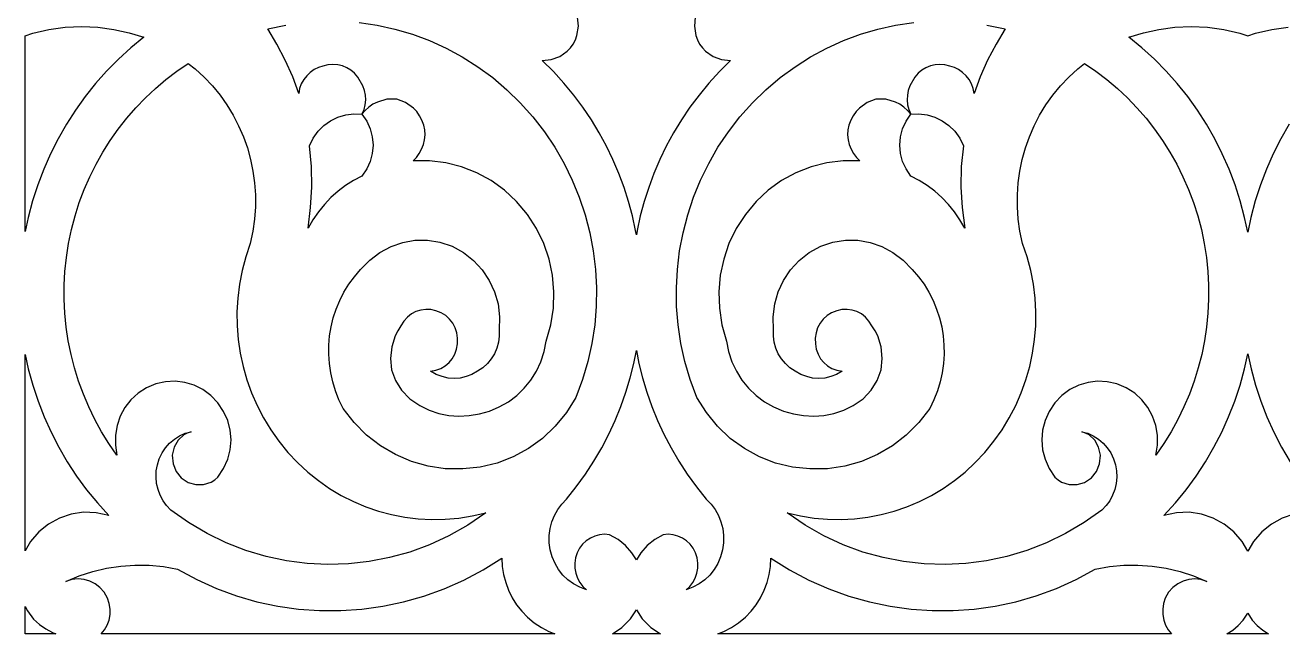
# Model space of a CAD drawing. Extents: x -1830 to 1830, y -1025 to 1025.
# Drawn here: x -1130 to -549, y -325 to -44 of the extents above; entities that cross this region are included whole.
import ezdxf

# ---------------------------------------------------------------- set-up
doc = ezdxf.new("R2010")
doc.units = 0
doc.layers.add('LAYER_1', color=18, linetype='CONTINUOUS')

msp = doc.modelspace()

# ---------------------------------------------------------------- linework, layer by layer
at = {"layer": 'LAYER_1'}
for points in [[(-820.35, -39.77), (-820.75, -44.02), (-820.1, -48.26), (-819.36, -50.31), (-818.34, -52.27), (-817.06, -54.06), (-815.58, -55.6), (-812.12, -57.99), (-808.19, -59.41), (-804.04, -59.89), (-809.19, -64.99), (-814.04, -70.3), (-818.59, -75.79), (-822.83, -81.46), (-826.77, -87.29), (-830.4, -93.27), (-833.72, -99.39), (-836.74, -105.64), (-839.45, -112.01), (-841.85, -118.48), (-843.94, -125.03), (-845.73, -131.67), (-847.2, -138.38), (-847.55, -140.42), (-847.9, -138.38), (-849.37, -131.67), (-851.15, -125.03), (-853.24, -118.48), (-855.65, -112.01), (-858.36, -105.64), (-861.37, -99.39), (-864.7, -93.27), (-868.33, -87.29), (-872.27, -81.46), (-876.51, -75.79), (-881.06, -70.3), (-885.91, -64.99), (-891.06, -59.89), (-886.9, -59.41), (-882.98, -57.99), (-879.52, -55.6), (-878.03, -54.06), (-876.76, -52.27), (-875.74, -50.31), (-875, -48.26), (-874.35, -44.02), (-874.75, -39.77)], [(-975.67, -42.36), (-967.35, -43.58), (-959.13, -45.38), (-951.07, -47.75), (-943.17, -50.67), (-935.48, -54.15), (-928.03, -58.16), (-920.85, -62.7), (-913.96, -67.75), (-907.41, -73.32), (-901.21, -79.37), (-895.41, -85.92), (-890.07, -92.76), (-885.25, -99.92), (-880.95, -107.38), (-877.17, -115.09), (-873.94, -123.02), (-871.24, -131.14), (-869.1, -139.42), (-867.51, -147.82), (-866.48, -156.31), (-866.01, -164.86), (-866.13, -173.43), (-866.82, -181.99), (-868.1, -190.5), (-869.97, -198.94), (-872.44, -207.26), (-875.51, -215.44), (-879.9, -222.48), (-885.07, -228.81), (-890.95, -234.37), (-897.43, -239.09), (-904.44, -242.92), (-911.89, -245.8), (-919.69, -247.66), (-927.75, -248.46), (-935.86, -248.38), (-943.83, -247.22), (-951.54, -245.03), (-958.92, -241.87), (-965.85, -237.79), (-972.26, -232.83), (-978.03, -227.06), (-983.09, -220.52), (-985.02, -216.54), (-986.62, -212.45), (-987.89, -208.29), (-988.82, -204.07), (-989.43, -199.82), (-989.71, -195.54), (-989.67, -191.27), (-989.31, -187.03), (-988.62, -182.83), (-987.62, -178.69), (-986.3, -174.64), (-984.66, -170.7), (-982.72, -166.88), (-980.45, -163.21), (-977.88, -159.71), (-975.01, -156.39), (-970.77, -152.02), (-966.04, -148.46), (-960.92, -145.73), (-955.5, -143.86), (-949.87, -142.88), (-944.14, -142.82), (-938.39, -143.72), (-932.72, -145.6), (-927.43, -148.59), (-922.76, -152.28), (-918.79, -156.57), (-915.54, -161.39), (-913.09, -166.66), (-911.47, -172.3), (-910.75, -178.21), (-910.96, -184.33), (-910.93, -187.18), (-911.29, -189.98), (-912.03, -192.7), (-913.13, -195.28), (-914.59, -197.69), (-916.38, -199.87), (-918.49, -201.78), (-920.91, -203.38), (-923.53, -204.84), (-926.23, -205.88), (-929, -206.5), (-931.79, -206.71), (-934.58, -206.5), (-937.35, -205.88), (-940.05, -204.84), (-942.67, -203.38), (-940.2, -202.94), (-937.93, -202.11), (-935.89, -200.92), (-934.12, -199.41), (-932.64, -197.6), (-931.48, -195.52), (-930.67, -193.2), (-930.23, -190.68), (-930.2, -188.1), (-930.56, -185.62), (-931.31, -183.29), (-932.41, -181.16), (-933.87, -179.26), (-935.66, -177.64), (-937.77, -176.36), (-940.18, -175.44), (-942.54, -174.93), (-944.9, -174.84), (-947.21, -175.14), (-949.43, -175.84), (-951.51, -176.92), (-953.39, -178.39), (-955.02, -180.22), (-956.35, -182.43), (-957.84, -184.65), (-959.04, -187.03), (-960.63, -192.11), (-961.16, -197.43), (-960.7, -202.74), (-958.84, -207.73), (-956.04, -212.19), (-952.31, -216.05), (-947.65, -219.25), (-943.34, -221.33), (-938.85, -222.83), (-934.23, -223.75), (-929.54, -224.09), (-924.81, -223.87), (-920.1, -223.09), (-915.47, -221.76), (-910.96, -219.89), (-906.71, -217.48), (-902.84, -214.59), (-899.37, -211.25), (-896.34, -207.5), (-893.78, -203.41), (-891.72, -198.99), (-890.18, -194.31), (-889.19, -189.41), (-887.09, -181.93), (-885.92, -174.3), (-885.66, -166.63), (-886.32, -159.01), (-887.88, -151.54), (-890.33, -144.32), (-893.67, -137.44), (-897.9, -131), (-902.9, -124.96), (-908.52, -119.72), (-914.68, -115.3), (-921.3, -111.71), (-928.29, -108.99), (-935.59, -107.16), (-943.1, -106.23), (-950.75, -106.24), (-949.21, -104.67), (-947.88, -102.85), (-946.78, -100.85), (-945.94, -98.7), (-945.39, -96.46), (-945.16, -94.18), (-945.28, -91.92), (-945.78, -89.73), (-946.62, -87.44), (-947.72, -85.35), (-949.06, -83.46), (-950.6, -81.79), (-954.17, -79.19), (-958.22, -77.67), (-962.84, -77.78), (-967.23, -79.02), (-969.27, -80.04), (-971.16, -81.33), (-972.87, -82.87), (-974.38, -84.65), (-972.14, -87.91), (-970.54, -91.44), (-969.58, -95.14), (-969.25, -98.94), (-969.58, -102.73), (-970.54, -106.44), (-972.14, -109.96), (-974.38, -113.22), (-978.26, -115.27), (-981.94, -117.62), (-985.42, -120.24), (-988.69, -123.14), (-991.72, -126.31), (-994.5, -129.74), (-997.02, -133.42), (-999.26, -137.35), (-998.11, -127.82), (-997.55, -118.3), (-997.68, -108.78), (-998.64, -99.25), (-996.93, -95.66), (-994.67, -92.51), (-991.95, -89.83), (-988.84, -87.67), (-985.45, -86.03), (-981.85, -84.97), (-978.13, -84.5), (-974.38, -84.65), (-973.42, -82.48), (-972.84, -80.28), (-972.62, -78.05), (-972.75, -75.84), (-973.2, -73.66), (-973.95, -71.53), (-976.25, -67.51), (-977.76, -65.75), (-979.48, -64.3), (-981.37, -63.17), (-983.4, -62.35), (-985.55, -61.86), (-987.79, -61.7), (-990.09, -61.89), (-992.42, -62.43), (-994.48, -63.08), (-996.44, -64.06), (-998.25, -65.33), (-999.88, -66.87), (-1001.27, -68.65), (-1002.39, -70.64), (-1003.18, -72.81), (-1003.61, -75.13), (-1006.37, -67.43), (-1009.83, -59.73), (-1013.75, -52.27), (-1017.91, -45.29), (-1009.49, -43.46)], [(-685.61, -43.46), (-677.18, -45.29), (-681.34, -52.27), (-685.27, -59.73), (-688.73, -67.43), (-691.49, -75.13), (-691.92, -72.81), (-692.71, -70.64), (-693.82, -68.65), (-695.22, -66.87), (-696.84, -65.33), (-698.66, -64.06), (-700.62, -63.08), (-702.68, -62.43), (-705.01, -61.89), (-707.3, -61.7), (-709.54, -61.86), (-711.69, -62.35), (-713.73, -63.17), (-715.62, -64.3), (-717.33, -65.75), (-718.85, -67.51), (-721.15, -71.53), (-721.9, -73.66), (-722.34, -75.84), (-722.47, -78.05), (-722.26, -80.28), (-721.68, -82.48), (-720.71, -84.65), (-716.97, -84.5), (-713.25, -84.97), (-709.65, -86.03), (-706.25, -87.67), (-703.15, -89.83), (-700.42, -92.51), (-698.16, -95.66), (-696.46, -99.25), (-697.41, -108.78), (-697.55, -118.3), (-696.98, -127.82), (-695.84, -137.35), (-698.08, -133.42), (-700.6, -129.74), (-703.38, -126.31), (-706.41, -123.14), (-709.67, -120.24), (-713.15, -117.62), (-716.84, -115.27), (-720.71, -113.22), (-722.96, -109.96), (-724.56, -106.44), (-725.52, -102.73), (-725.84, -98.94), (-725.52, -95.14), (-724.56, -91.44), (-722.96, -87.91), (-720.71, -84.65), (-722.22, -82.87), (-723.94, -81.33), (-725.83, -80.04), (-727.86, -79.02), (-732.25, -77.78), (-736.88, -77.67), (-740.92, -79.19), (-744.5, -81.79), (-746.04, -83.46), (-747.37, -85.35), (-748.47, -87.44), (-749.32, -89.73), (-749.82, -91.92), (-749.94, -94.18), (-749.71, -96.46), (-749.16, -98.7), (-748.32, -100.85), (-747.22, -102.85), (-745.88, -104.67), (-744.34, -106.24), (-751.99, -106.23), (-759.51, -107.16), (-766.8, -108.99), (-773.8, -111.71), (-780.42, -115.3), (-786.58, -119.72), (-792.2, -124.96), (-797.2, -131), (-801.42, -137.44), (-804.77, -144.32), (-807.22, -151.54), (-808.78, -159.01), (-809.43, -166.63), (-809.18, -174.3), (-808, -181.93), (-805.9, -189.41), (-804.92, -194.31), (-803.38, -198.99), (-801.31, -203.41), (-798.75, -207.5), (-795.72, -211.25), (-792.26, -214.59), (-788.39, -217.48), (-784.14, -219.89), (-779.63, -221.76), (-774.99, -223.09), (-770.29, -223.87), (-765.56, -224.09), (-760.86, -223.75), (-756.24, -222.83), (-751.76, -221.33), (-747.45, -219.25), (-742.79, -216.05), (-739.06, -212.19), (-736.26, -207.73), (-734.39, -202.74), (-733.93, -197.43), (-734.47, -192.11), (-736.05, -187.03), (-737.26, -184.65), (-738.74, -182.43), (-740.08, -180.22), (-741.71, -178.39), (-743.59, -176.92), (-745.66, -175.84), (-747.88, -175.14), (-750.2, -174.84), (-752.56, -174.93), (-754.91, -175.44), (-757.33, -176.36), (-759.44, -177.64), (-761.23, -179.26), (-762.68, -181.16), (-763.79, -183.29), (-764.53, -185.62), (-764.89, -188.1), (-764.86, -190.68), (-764.43, -193.2), (-763.62, -195.52), (-762.46, -197.6), (-760.98, -199.41), (-759.2, -200.92), (-757.17, -202.11), (-754.9, -202.94), (-752.42, -203.38), (-755.04, -204.84), (-757.75, -205.88), (-760.51, -206.5), (-763.31, -206.71), (-766.1, -206.5), (-768.86, -205.88), (-771.57, -204.84), (-774.19, -203.38), (-776.6, -201.78), (-778.72, -199.87), (-780.51, -197.69), (-781.96, -195.28), (-783.07, -192.7), (-783.81, -189.98), (-784.17, -187.18), (-784.14, -184.33), (-784.35, -178.21), (-783.62, -172.3), (-782.01, -166.66), (-779.55, -161.39), (-776.31, -156.57), (-772.33, -152.28), (-767.67, -148.59), (-762.37, -145.6), (-756.71, -143.72), (-750.96, -142.82), (-745.22, -142.88), (-739.6, -143.86), (-734.18, -145.73), (-729.06, -148.46), (-724.33, -152.02), (-720.09, -156.39), (-717.21, -159.71), (-714.64, -163.21), (-712.38, -166.88), (-710.43, -170.7), (-708.8, -174.64), (-707.48, -178.69), (-706.47, -182.83), (-705.79, -187.03), (-705.42, -191.27), (-705.38, -195.54), (-705.66, -199.82), (-706.27, -204.07), (-707.21, -208.29), (-708.48, -212.45), (-710.07, -216.54), (-712.01, -220.52), (-717.06, -227.06), (-722.84, -232.83), (-729.24, -237.79), (-736.18, -241.87), (-743.55, -245.03), (-751.27, -247.22), (-759.23, -248.38), (-767.35, -248.46), (-775.41, -247.66), (-783.2, -245.8), (-790.65, -242.92), (-797.66, -239.09), (-804.15, -234.37), (-810.02, -228.81), (-815.2, -222.48), (-819.58, -215.44), (-822.66, -207.26), (-825.13, -198.94), (-827, -190.5), (-828.28, -181.99), (-828.97, -173.43), (-829.08, -164.86), (-828.62, -156.31), (-827.59, -147.82), (-826, -139.42), (-823.85, -131.14), (-821.16, -123.02), (-817.92, -115.09), (-814.15, -107.38), (-809.85, -99.92), (-805.02, -92.76), (-799.68, -85.92), (-793.88, -79.37), (-787.69, -73.32), (-781.13, -67.75), (-774.25, -62.7), (-767.06, -58.16), (-759.61, -54.15), (-751.92, -50.67), (-744.03, -47.75), (-735.96, -45.38), (-727.75, -43.58), (-719.42, -42.36)], [(-545.93, -89.28), (-549.76, -95.99), (-553.24, -102.9), (-556.37, -110), (-559.14, -117.28), (-561.54, -124.71), (-563.56, -132.29), (-565.03, -139.2), (-566.5, -132.29), (-568.53, -124.71), (-570.92, -117.28), (-573.69, -110), (-576.82, -102.9), (-580.3, -95.99), (-584.13, -89.28), (-588.3, -82.78), (-592.8, -76.52), (-597.62, -70.49), (-602.75, -64.72), (-608.2, -59.22), (-613.94, -54.01), (-619.97, -49.1), (-613.23, -46.99), (-606.12, -45.45), (-598.75, -44.5), (-591.22, -44.18), (-583.62, -44.51), (-576.08, -45.52), (-568.68, -47.26), (-565.03, -48.52), (-561.39, -47.26), (-553.99, -45.52), (-546.44, -44.51)], [(-543.68, -269.38), (-549.11, -271.23), (-554.13, -274), (-558.61, -277.63), (-562.42, -282.05), (-565.03, -286.5), (-567.64, -282.05), (-571.45, -277.63), (-575.93, -274), (-580.95, -271.23), (-586.38, -269.38), (-592.09, -268.52), (-597.94, -268.72), (-603.81, -270.04), (-598.49, -264.2), (-593.51, -258.1), (-588.88, -251.77), (-584.59, -245.22), (-580.65, -238.47), (-577.08, -231.53), (-573.88, -224.43), (-571.05, -217.18), (-568.61, -209.79), (-566.55, -202.29), (-565.03, -195.32), (-563.51, -202.29), (-561.45, -209.79), (-559.01, -217.18), (-556.18, -224.43), (-552.98, -231.53), (-549.41, -238.47), (-545.48, -245.22)]]:
    msp.add_lwpolyline(points, dxfattribs=at)
for points in [[(-1096.35, -44.5), (-1088.98, -45.45), (-1081.87, -46.99), (-1075.12, -49.1), (-1081.16, -54.01), (-1086.9, -59.22), (-1092.34, -64.72), (-1097.48, -70.49), (-1102.3, -76.52), (-1106.8, -82.78), (-1110.96, -89.28), (-1114.79, -95.99), (-1118.27, -102.9), (-1121.4, -110), (-1124.17, -117.28), (-1126.57, -124.71), (-1128.59, -132.29), (-1130, -138.9), (-1130, -48.5), (-1126.42, -47.26), (-1119.02, -45.52), (-1111.47, -44.51), (-1103.88, -44.18)], [(-1051.49, -63.7), (-1047.33, -67.52), (-1043.48, -71.59), (-1039.96, -75.89), (-1036.75, -80.4), (-1033.88, -85.11), (-1031.35, -89.99), (-1029.16, -95.03), (-1027.32, -100.21), (-1025.84, -105.5), (-1024.72, -110.9), (-1023.97, -116.37), (-1023.6, -121.91), (-1023.61, -127.5), (-1024.01, -133.11), (-1024.8, -138.73), (-1026, -144.33), (-1028.1, -150.57), (-1029.77, -156.87), (-1030.99, -163.22), (-1031.78, -169.61), (-1032.13, -176), (-1032.06, -182.38), (-1031.56, -188.73), (-1030.64, -195.02), (-1029.3, -201.23), (-1027.55, -207.35), (-1025.39, -213.35), (-1022.83, -219.21), (-1019.86, -224.91), (-1016.49, -230.43), (-1012.73, -235.74), (-1008.59, -240.84), (-1004.15, -245.56), (-999.45, -249.92), (-994.49, -253.89), (-989.3, -257.49), (-983.9, -260.7), (-978.31, -263.52), (-972.56, -265.94), (-966.67, -267.95), (-960.66, -269.55), (-954.56, -270.74), (-948.38, -271.5), (-942.15, -271.84), (-935.89, -271.74), (-929.63, -271.2), (-923.38, -270.21), (-917.18, -268.77), (-925.51, -274.46), (-934.17, -279.37), (-943.09, -283.51), (-952.24, -286.88), (-961.57, -289.48), (-971.03, -291.31), (-980.58, -292.37), (-990.16, -292.66), (-999.74, -292.19), (-1009.27, -290.95), (-1018.69, -288.95), (-1027.97, -286.18), (-1037.05, -282.65), (-1045.9, -278.36), (-1054.46, -273.31), (-1062.68, -267.5), (-1064.63, -265.46), (-1066.28, -263.16), (-1067.6, -260.65), (-1068.59, -257.98), (-1069.23, -255.19), (-1069.51, -252.32), (-1069.4, -249.43), (-1068.9, -246.55), (-1068.01, -243.76), (-1066.74, -241.13), (-1065.13, -238.72), (-1063.23, -236.55), (-1061.06, -234.68), (-1058.67, -233.16), (-1056.09, -232.02), (-1053.36, -231.31), (-1055.13, -231.93), (-1056.73, -232.82), (-1059.34, -235.28), (-1061.14, -238.46), (-1062.06, -242.11), (-1061.6, -246.14), (-1060.2, -249.65), (-1057.87, -252.55), (-1054.6, -254.8), (-1051.15, -255.75), (-1047.53, -255.68), (-1044.02, -254.54), (-1042.4, -253.55), (-1040.92, -252.26), (-1038.27, -248.29), (-1036.37, -244.05), (-1035.24, -239.63), (-1034.86, -235.12), (-1035.24, -230.61), (-1036.37, -226.19), (-1038.27, -221.95), (-1040.92, -217.98), (-1044.2, -214.53), (-1047.91, -211.8), (-1051.95, -209.8), (-1056.23, -208.54), (-1060.66, -208.02), (-1065.14, -208.25), (-1069.58, -209.24), (-1073.88, -211), (-1077.81, -213.48), (-1081.17, -216.57), (-1083.94, -220.17), (-1086.08, -224.17), (-1087.55, -228.47), (-1088.31, -232.96), (-1088.32, -237.54), (-1087.56, -242.11), (-1091.26, -236.78), (-1094.67, -231.29), (-1097.78, -225.65), (-1100.59, -219.87), (-1103.09, -213.96), (-1105.3, -207.93), (-1107.19, -201.81), (-1108.78, -195.6), (-1110.05, -189.32), (-1111, -182.97), (-1111.64, -176.57), (-1111.95, -170.15), (-1111.95, -163.69), (-1111.61, -157.23), (-1110.94, -150.77), (-1109.94, -144.33), (-1108.61, -137.95), (-1106.95, -131.67), (-1104.98, -125.5), (-1102.7, -119.46), (-1100.11, -113.56), (-1097.24, -107.8), (-1094.09, -102.21), (-1090.67, -96.79), (-1086.98, -91.56), (-1083.04, -86.53), (-1078.86, -81.7), (-1074.44, -77.1), (-1069.8, -72.73), (-1064.94, -68.61), (-1059.87, -64.75), (-1054.6, -61.16)], [(-635.23, -64.75), (-630.16, -68.61), (-625.3, -72.73), (-620.65, -77.1), (-616.24, -81.7), (-612.05, -86.53), (-608.11, -91.56), (-604.43, -96.79), (-601.01, -102.21), (-597.85, -107.8), (-594.98, -113.56), (-592.4, -119.46), (-590.12, -125.5), (-588.14, -131.67), (-586.48, -137.95), (-585.15, -144.33), (-584.15, -150.77), (-583.49, -157.23), (-583.15, -163.69), (-583.14, -170.15), (-583.46, -176.57), (-584.09, -182.97), (-585.05, -189.32), (-586.32, -195.6), (-587.9, -201.81), (-589.8, -207.93), (-592, -213.96), (-594.51, -219.87), (-597.32, -225.65), (-600.43, -231.29), (-603.84, -236.78), (-607.54, -242.11), (-606.77, -237.54), (-606.79, -232.96), (-607.55, -228.47), (-609.01, -224.17), (-611.15, -220.17), (-613.92, -216.57), (-617.29, -213.48), (-621.22, -211), (-625.52, -209.24), (-629.95, -208.25), (-634.43, -208.02), (-638.86, -208.54), (-643.15, -209.8), (-647.19, -211.8), (-650.9, -214.53), (-654.18, -217.98), (-656.83, -221.95), (-658.72, -226.19), (-659.86, -230.61), (-660.24, -235.12), (-659.86, -239.63), (-658.72, -244.05), (-656.83, -248.29), (-654.18, -252.26), (-652.69, -253.55), (-651.08, -254.54), (-647.57, -255.68), (-643.94, -255.75), (-640.49, -254.8), (-637.23, -252.55), (-634.9, -249.65), (-633.5, -246.14), (-633.03, -242.11), (-633.96, -238.46), (-635.75, -235.28), (-638.37, -232.82), (-639.96, -231.93), (-641.74, -231.31), (-639.01, -232.02), (-636.42, -233.16), (-634.03, -234.68), (-631.87, -236.55), (-629.96, -238.72), (-628.36, -241.13), (-627.09, -243.76), (-626.19, -246.55), (-625.69, -249.43), (-625.59, -252.32), (-625.86, -255.19), (-626.5, -257.98), (-627.49, -260.65), (-628.82, -263.16), (-630.46, -265.46), (-632.41, -267.5), (-640.64, -273.31), (-649.2, -278.36), (-658.04, -282.65), (-667.13, -286.18), (-676.4, -288.95), (-685.83, -290.95), (-695.35, -292.19), (-704.93, -292.66), (-714.52, -292.37), (-724.06, -291.31), (-733.53, -289.48), (-742.85, -286.88), (-752, -283.51), (-760.93, -279.37), (-769.58, -274.46), (-777.92, -268.77), (-771.71, -270.21), (-765.47, -271.2), (-759.2, -271.74), (-752.95, -271.84), (-746.72, -271.5), (-740.54, -270.74), (-734.44, -269.55), (-728.43, -267.95), (-722.54, -265.94), (-716.79, -263.52), (-711.2, -260.7), (-705.8, -257.49), (-700.61, -253.89), (-695.65, -249.92), (-690.94, -245.56), (-686.51, -240.84), (-682.36, -235.74), (-678.6, -230.43), (-675.24, -224.91), (-672.27, -219.21), (-669.7, -213.35), (-667.54, -207.35), (-665.79, -201.23), (-664.46, -195.02), (-663.54, -188.73), (-663.04, -182.38), (-662.96, -176), (-663.32, -169.61), (-664.1, -163.22), (-665.33, -156.87), (-666.99, -150.57), (-669.1, -144.33), (-670.3, -138.73), (-671.09, -133.11), (-671.49, -127.5), (-671.5, -121.91), (-671.13, -116.37), (-670.38, -110.9), (-669.26, -105.5), (-667.78, -100.21), (-665.94, -95.03), (-663.75, -89.99), (-661.22, -85.11), (-658.34, -80.4), (-655.14, -75.89), (-651.61, -71.59), (-647.76, -67.52), (-643.6, -63.7), (-640.49, -61.16)], [(-1128.54, -202.29), (-1126.49, -209.79), (-1124.04, -217.18), (-1121.21, -224.43), (-1118.01, -231.53), (-1114.44, -238.47), (-1110.51, -245.22), (-1106.22, -251.77), (-1101.58, -258.1), (-1096.6, -264.2), (-1091.29, -270.04), (-1097.15, -268.72), (-1103.01, -268.52), (-1108.71, -269.38), (-1114.14, -271.23), (-1119.16, -274), (-1123.64, -277.63), (-1127.46, -282.05), (-1130, -286.39), (-1130, -195.6)], [(-846.35, -199.75), (-844.68, -206.46), (-842.69, -213.1), (-840.38, -219.67), (-837.75, -226.14), (-834.8, -232.51), (-831.53, -238.77), (-827.94, -244.91), (-824.03, -250.9), (-819.79, -256.74), (-815.23, -262.42), (-813.05, -264.71), (-811.18, -267.25), (-809.64, -270.02), (-808.47, -272.98), (-807.67, -276.08), (-807.27, -279.3), (-807.3, -282.59), (-807.77, -285.91), (-808.67, -289.15), (-809.95, -292.18), (-811.6, -294.98), (-813.6, -297.5), (-815.91, -299.73), (-818.52, -301.63), (-821.41, -303.17), (-824.56, -304.33), (-822.84, -302.76), (-821.43, -300.93), (-820.34, -298.9), (-819.58, -296.71), (-819.18, -294.39), (-819.13, -292.01), (-819.47, -289.59), (-820.2, -287.18), (-821.3, -285.14), (-822.71, -283.31), (-824.38, -281.73), (-826.27, -280.44), (-828.33, -279.48), (-830.52, -278.88), (-832.8, -278.69), (-835.13, -278.93), (-839.09, -281.15), (-842.53, -283.93), (-845.43, -287.19), (-847.55, -290.56), (-849.67, -287.19), (-852.56, -283.93), (-856.01, -281.15), (-859.97, -278.93), (-862.29, -278.69), (-864.57, -278.88), (-866.77, -279.48), (-868.83, -280.44), (-870.72, -281.73), (-872.39, -283.31), (-873.79, -285.14), (-874.89, -287.18), (-875.62, -289.59), (-875.96, -292.01), (-875.92, -294.39), (-875.51, -296.71), (-874.76, -298.9), (-873.67, -300.93), (-872.26, -302.76), (-870.54, -304.33), (-873.68, -303.17), (-876.57, -301.63), (-879.18, -299.73), (-881.5, -297.5), (-883.49, -294.98), (-885.14, -292.18), (-886.43, -289.15), (-887.33, -285.91), (-887.8, -282.59), (-887.82, -279.3), (-887.43, -276.08), (-886.63, -272.98), (-885.45, -270.02), (-883.92, -267.25), (-882.05, -264.71), (-879.87, -262.42), (-875.31, -256.74), (-871.07, -250.9), (-867.16, -244.91), (-863.57, -238.77), (-860.3, -232.51), (-857.35, -226.14), (-854.72, -219.67), (-852.41, -213.1), (-850.42, -206.46), (-848.75, -199.75), (-847.55, -193.77)], [(-909.51, -293.53), (-908.92, -297.29), (-907.94, -300.98), (-906.61, -304.56), (-904.92, -308), (-902.89, -311.24), (-900.55, -314.26), (-897.9, -317.03), (-894.8, -319.61), (-891.47, -321.8), (-887.95, -323.6), (-885.19, -324.67), (-1094.81, -324.67), (-1093.3, -322.8), (-1092.08, -320.63), (-1091.24, -318.28), (-1090.79, -315.8), (-1090.74, -313.25), (-1091.11, -310.67), (-1091.91, -308.14), (-1093.5, -305.49), (-1095.45, -303.29), (-1097.68, -301.54), (-1100.15, -300.28), (-1102.79, -299.52), (-1105.55, -299.3), (-1108.37, -299.62), (-1111.19, -300.52), (-1105.04, -297.93), (-1098.75, -295.87), (-1092.34, -294.36), (-1085.85, -293.37), (-1079.29, -292.93), (-1072.71, -293.02), (-1066.13, -293.64), (-1059.58, -294.8), (-1050.71, -299.58), (-1041.61, -303.67), (-1032.32, -307.08), (-1022.87, -309.81), (-1013.29, -311.86), (-1003.63, -313.23), (-993.92, -313.92), (-984.18, -313.93), (-974.46, -313.26), (-964.78, -311.92), (-955.19, -309.91), (-945.72, -307.21), (-936.4, -303.85), (-927.27, -299.81), (-918.37, -295.1), (-909.71, -289.72)], [(-776.73, -295.1), (-767.82, -299.81), (-758.69, -303.85), (-749.37, -307.21), (-739.9, -309.91), (-730.31, -311.92), (-720.64, -313.26), (-710.92, -313.93), (-701.18, -313.92), (-691.46, -313.23), (-681.8, -311.86), (-672.23, -309.81), (-662.78, -307.08), (-653.49, -303.67), (-644.39, -299.58), (-635.52, -294.8), (-628.97, -293.64), (-622.38, -293.02), (-615.8, -292.93), (-609.25, -293.37), (-602.75, -294.36), (-596.35, -295.87), (-590.05, -297.93), (-583.91, -300.52), (-586.73, -299.62), (-589.54, -299.3), (-592.3, -299.52), (-594.95, -300.28), (-597.41, -301.54), (-599.65, -303.29), (-601.59, -305.49), (-603.19, -308.14), (-603.98, -310.67), (-604.35, -313.25), (-604.3, -315.8), (-603.85, -318.28), (-603.01, -320.63), (-601.8, -322.8), (-600.28, -324.67), (-809.9, -324.67), (-807.14, -323.6), (-803.62, -321.8), (-800.3, -319.61), (-797.2, -317.03), (-794.55, -314.26), (-792.2, -311.24), (-790.18, -308), (-788.49, -304.56), (-787.15, -300.98), (-786.18, -297.29), (-785.58, -293.53), (-785.38, -289.72)], [(-1115.86, -324.67), (-1130, -324.67), (-1130, -312.05), (-1128.99, -314.06), (-1126.11, -317.88), (-1123.42, -320.31), (-1120.49, -322.37), (-1117.36, -324.04)], [(-844.83, -317.7), (-840.87, -321.7), (-836.47, -324.67), (-858.62, -324.67), (-854.22, -321.7), (-850.27, -317.7), (-847.55, -313.56)], [(-562.94, -318.29), (-560.64, -320.76), (-558.08, -322.91), (-555.4, -324.67), (-574.66, -324.67), (-571.98, -322.91), (-569.42, -320.76), (-567.12, -318.29), (-565.03, -315.15)]]:
    msp.add_lwpolyline(points, close=True, dxfattribs=at)

doc.saveas('drawing.dxf')
